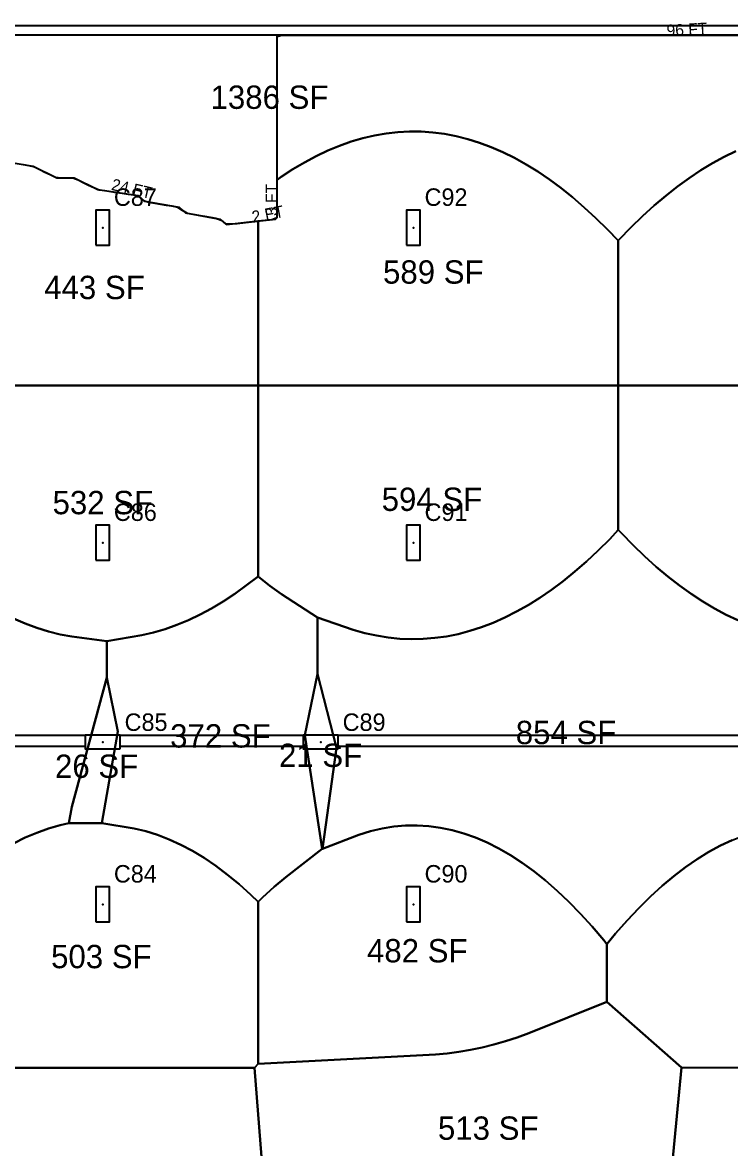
# Model space of a CAD drawing. Header units: metres. Extents: x 3272 to 9634, y 5311 to 56288.
# Drawn here: x 8163 to 8892, y 46944 to 48102 of the extents above; entities that cross this region are included whole.
import ezdxf
from ezdxf.enums import TextEntityAlignment as Align

# ---------------------------------------------------------------- set-up
doc = ezdxf.new("R2010")
doc.units = ezdxf.units.M
for name, color, linetype in [('BOUNDARY', 5, 'Continuous'), ('COL-LABEL', 2, 'Continuous'), ('COLS', 2, 'Continuous'), ('FLOOR_5_AREA_LABELS', 3, 'Continuous'), ('FLOOR_5_BOUNDARY', 5, 'Continuous'), ('FLOOR_5_COLUMNS', 7, 'Continuous'), ('FLOOR_5_FASCADE_COLUMNS', 30, 'Continuous'), ('FLOOR_5_FASCADE_WALLS', 4, 'Continuous'), ('FLOOR_5_LARGE_TRIBUTARY', 6, 'Continuous'), ('FLOOR_5_TRIBUTARY_COL_37', 2, 'Continuous'), ('FLOOR_5_TRIBUTARY_COL_39', 2, 'Continuous'), ('FLOOR_5_TRIBUTARY_COL_42', 2, 'Continuous'), ('FLOOR_5_TRIBUTARY_COL_43', 2, 'Continuous'), ('FLOOR_5_TRIBUTARY_COL_44', 2, 'Continuous'), ('FLOOR_5_TRIBUTARY_COL_46', 2, 'Continuous'), ('FLOOR_5_TRIBUTARY_COL_47', 2, 'Continuous'), ('FLOOR_5_TRIBUTARY_COL_48', 2, 'Continuous'), ('FLOOR_5_TRIBUTARY_COL_50', 2, 'Continuous'), ('FLOOR_5_TRIBUTARY_COL_51', 2, 'Continuous'), ('FLOOR_5_TRIBUTARY_COL_52', 2, 'Continuous'), ('FLOOR_5_TRIBUTARY_COL_96', 2, 'Continuous'), ('FLOOR_5_TRIBUTARY_COL_98', 2, 'Continuous'), ('FLOOR_5_WALL_TRIBUTARY_160', 1, 'Continuous'), ('FLOOR_5_WALL_TRIBUTARY_162', 1, 'Continuous'), ('FLOOR_5_WALL_TRIBUTARY_163', 1, 'Continuous'), ('FLOOR_5_WALL_TRIBUTARY_168', 1, 'Continuous'), ('FLOOR_5_WALL_TRIBUTARY_181', 1, 'Continuous'), ('WALL', 4, 'Continuous')]:
    doc.layers.add(name, color=color, linetype=linetype)

msp = doc.modelspace()

# ---------------------------------------------------------------- linework, layer by layer
at = {"layer": 'BOUNDARY'}
msp.add_lwpolyline([(8138.7, 47960.2), (8174.2, 47954.2), (8198.4, 47942.3), (8216.4, 47942.2), (8240.6, 47930.2), (8282.1, 47924.2), (8288.8, 47918.2), (8324.2, 47912.1), (8330.9, 47906.2), (8366.3, 47900), (8373, 47894.3), (8423.6, 47900), (8425.3, 47901.6), (8425.3, 48089), (9317.7, 48089)], dxfattribs=at)
at = {"layer": 'COLS'}
for points in [[(8238.7, 47873), (8252.7, 47873), (8252.7, 47909), (8238.7, 47909)], [(8558.4, 47873), (8572.4, 47873), (8572.4, 47909), (8558.4, 47909)], [(8238.7, 47548.9), (8252.7, 47548.9), (8252.7, 47584.9), (8238.7, 47584.9)], [(8558.4, 47548.9), (8572.4, 47548.9), (8572.4, 47584.9), (8558.4, 47584.9)], [(8263.7, 47354.9), (8263.7, 47368.9), (8227.7, 47368.9), (8227.7, 47354.9)], [(8488.1, 47354.9), (8488.1, 47368.9), (8452.1, 47368.9), (8452.1, 47354.9)], [(8238.7, 47176.9), (8252.7, 47176.9), (8252.7, 47212.9), (8238.7, 47212.9)], [(8558.4, 47176.9), (8572.4, 47176.9), (8572.4, 47212.9), (8558.4, 47212.9)]]:
    msp.add_lwpolyline(points, close=True, dxfattribs=at)
at = {"layer": 'FLOOR_5_BOUNDARY'}
msp.add_lwpolyline([(8138.7, 47960.2), (8174.2, 47954.2), (8198.4, 47942.3), (8216.4, 47942.2), (8240.6, 47930.2), (8282.1, 47924.2), (8288.8, 47918.2), (8324.2, 47912.1), (8330.9, 47906.2), (8366.3, 47900), (8373, 47894.3), (8423.6, 47900), (8425.3, 47901.6), (8425.3, 47901.6), (8425.3, 48089), (9317.7, 48089)], dxfattribs=at)
at = {"layer": 'FLOOR_5_COLUMNS'}
for p in [(8245.7, 47891), (8565.4, 47891), (8245.7, 47566.9), (8565.4, 47566.9), (8245.7, 47361.9), (8470.1, 47361.9), (8245.7, 47194.9), (8565.4, 47194.9)]:
    msp.add_point(p, dxfattribs=at)
at = {"layer": 'FLOOR_5_FASCADE_COLUMNS'}
for points in [[(8157.8, 47957), (8163.7, 47956), (8169.6, 47955), (8175.4, 47953.6), (8180.8, 47951), (8186.2, 47948.3), (8191.6, 47945.7), (8197, 47943), (8202.8, 47942.3), (8208.8, 47942.2), (8214.8, 47942.2), (8220.4, 47940.2), (8225.7, 47937.6), (8231.1, 47934.9), (8236.5, 47932.3), (8242, 47930), (8248, 47929.2), (8253.9, 47928.3), (8259.8, 47927.4), (8265.8, 47926.6), (8271.7, 47925.7), (8277.6, 47924.8), (8283.2, 47923.2), (8287.7, 47919.2), (8293.3, 47917.4), (8299.2, 47916.4), (8305.1, 47915.4), (8311, 47914.4), (8316.9, 47913.4), (8322.8, 47912.3), (8327.6, 47909), (8332.5, 47905.9), (8338.4, 47904.9), (8344.4, 47903.8), (8350.3, 47902.8), (8356.2, 47901.8), (8362.1, 47900.8), (8367.6, 47898.9), (8372.2, 47895), (8377.9, 47894.9), (8383.9, 47895.5), (8389.8, 47896.2), (8395.8, 47896.9), (8401.8, 47897.5), (8407.7, 47898.2)], [(8425.3, 47901.6), (8425.3, 47907.6), (8425.3, 47913.6), (8425.3, 47919.6), (8425.3, 47925.6), (8425.3, 47931.6), (8425.3, 47937.6)], [(8407.7, 47898.2), (8413.7, 47898.9), (8419.7, 47899.5), (8425, 47901.4), (8425.3, 47901.6)]]:
    msp.add_lwpolyline(points, dxfattribs=at)
at = {"layer": 'FLOOR_5_FASCADE_WALLS'}
msp.add_lwpolyline([(8425.3, 47937.6), (8425.3, 47943.6), (8425.3, 47949.6), (8425.3, 47955.6), (8425.3, 47961.6), (8425.3, 47967.6), (8425.3, 47973.6), (8425.3, 47979.6), (8425.3, 47985.6), (8425.3, 47991.6), (8425.3, 47997.6), (8425.3, 48003.6), (8425.3, 48009.6), (8425.3, 48015.6), (8425.3, 48021.6), (8425.3, 48027.6), (8425.3, 48033.6), (8425.3, 48039.6), (8425.3, 48045.6), (8425.3, 48051.6), (8425.3, 48057.6), (8425.3, 48063.6), (8425.3, 48069.6), (8425.3, 48075.6), (8425.3, 48081.6), (8425.3, 48087.6), (8429.9, 48089), (8435.9, 48089), (8441.9, 48089), (8447.9, 48089), (8453.9, 48089), (8459.9, 48089), (8465.9, 48089), (8471.9, 48089), (8477.9, 48089), (8483.9, 48089), (8489.9, 48089), (8495.9, 48089), (8501.9, 48089), (8507.9, 48089), (8513.9, 48089), (8519.9, 48089), (8525.9, 48089), (8531.9, 48089), (8537.9, 48089), (8543.9, 48089), (8549.9, 48089), (8555.9, 48089), (8561.9, 48089), (8567.9, 48089), (8573.9, 48089), (8579.9, 48089), (8585.9, 48089), (8591.9, 48089), (8597.9, 48089), (8603.9, 48089), (8609.9, 48089), (8615.9, 48089), (8621.9, 48089), (8627.9, 48089), (8633.9, 48089), (8639.9, 48089), (8645.9, 48089), (8651.9, 48089), (8657.9, 48089), (8663.9, 48089), (8669.9, 48089), (8675.9, 48089), (8681.9, 48089), (8687.9, 48089), (8693.9, 48089), (8699.9, 48089), (8705.9, 48089), (8711.9, 48089), (8717.9, 48089), (8723.9, 48089), (8729.9, 48089), (8735.9, 48089), (8741.9, 48089), (8747.9, 48089), (8753.9, 48089), (8759.9, 48089), (8765.9, 48089), (8771.9, 48089), (8777.9, 48089), (8783.9, 48089), (8789.9, 48089), (8795.9, 48089), (8801.9, 48089), (8807.9, 48089), (8813.9, 48089), (8819.9, 48089), (8825.9, 48089), (8831.9, 48089), (8837.9, 48089), (8843.9, 48089), (8849.9, 48089), (8855.9, 48089), (8861.9, 48089), (8867.9, 48089), (8873.9, 48089), (8879.9, 48089), (8885.9, 48089), (8891.9, 48089)], dxfattribs=at)
at = {"layer": 'FLOOR_5_LARGE_TRIBUTARY'}
for points in [[(8897.3, 47969.7), (8885.3, 47963.9), (8873.3, 47957.4), (8861.3, 47950.1), (8849.3, 47942.1), (8837.3, 47933.4), (8825.3, 47924), (8813.3, 47913.8), (8801.3, 47902.9), (8789.3, 47891.3), (8777.3, 47878.9), (8776.3, 47877.8), (8765.3, 47889.2), (8753.3, 47901), (8741.3, 47912), (8729.3, 47922.3), (8717.3, 47931.9), (8705.3, 47940.7), (8693.3, 47948.8), (8681.3, 47956.2), (8669.3, 47962.9), (8657.3, 47968.8), (8645.3, 47974), (8633.3, 47978.5), (8621.3, 47982.2), (8609.3, 47985.2), (8597.3, 47987.5), (8585.3, 47989.1), (8573.3, 47989.9), (8561.3, 47990), (8549.3, 47989.4), (8537.3, 47988.1), (8525.3, 47986), (8513.3, 47983.2), (8501.3, 47979.7), (8489.3, 47975.4), (8477.3, 47970.5), (8465.3, 47964.8), (8453.3, 47958.3), (8441.3, 47951.2), (8429.3, 47943.3), (8425.3, 47940.4), (8425.3, 48089), (8429.3, 48089), (8441.3, 48089), (8453.3, 48089), (8465.3, 48089), (8477.3, 48089), (8477.3, 48089), (8489.3, 48089), (8501.3, 48089), (8513.3, 48089), (8525.3, 48089), (8537.3, 48089), (8549.3, 48089), (8561.3, 48089), (8573.3, 48089), (8585.3, 48089), (8597.3, 48089), (8609.3, 48089), (8621.3, 48089), (8633.3, 48089), (8645.3, 48089), (8657.3, 48089), (8669.3, 48089), (8681.3, 48089), (8693.3, 48089), (8705.3, 48089), (8717.3, 48089), (8729.3, 48089), (8741.3, 48089), (8753.3, 48089), (8765.3, 48089), (8777.3, 48089), (8789.3, 48089), (8801.3, 48089), (8813.3, 48089), (8825.3, 48089), (8837.3, 48089), (8849.3, 48089), (8861.3, 48089), (8873.3, 48089), (8885.3, 48089), (8897.3, 48089)], [(9147.6, 47728.9), (8776.3, 47728.9), (8776.3, 47728.9), (8776.3, 47877.8), (8776.3, 47877.8), (8777.3, 47878.9), (8789.3, 47891.3), (8801.3, 47902.9), (8813.3, 47913.8), (8825.3, 47924), (8837.3, 47933.4), (8849.3, 47942.1), (8861.3, 47950.1), (8873.3, 47957.4), (8885.3, 47963.9), (8897.3, 47969.7)], [(8086.1, 47728.9), (8405.6, 47728.9), (8405.6, 47728.9), (8405.6, 47532.3), (8393.8, 47523.2), (8381.8, 47514.5), (8369.8, 47506.7), (8357.8, 47499.5), (8345.8, 47493.1), (8333.8, 47487.4), (8321.8, 47482.4), (8309.8, 47478.2), (8297.8, 47474.6), (8285.8, 47471.8), (8249.8, 47465.7), (8213.9, 47470.4), (8201.9, 47472.7), (8189.9, 47475.7), (8177.9, 47479.4), (8165.9, 47483.9), (8153.9, 47489.1)], [(8893.3, 47261.1), (8881.3, 47255.4), (8869.3, 47248.9), (8857.3, 47241.5), (8845.3, 47233.2), (8833.3, 47224.1), (8821.3, 47214), (8809.3, 47203.1), (8797.3, 47191.2), (8785.3, 47178.5), (8773.3, 47164.9), (8764.4, 47154.2), (8761.3, 47158.1), (8749.3, 47172.1), (8737.3, 47185.3), (8725.3, 47197.5), (8713.3, 47208.9), (8701.3, 47219.4), (8689.3, 47229), (8677.3, 47237.7), (8665.3, 47245.5), (8653.3, 47252.4), (8641.3, 47258.5), (8629.3, 47263.7), (8617.3, 47267.9), (8605.3, 47271.3), (8593.3, 47273.8), (8581.3, 47275.4), (8569.3, 47276.2), (8557.3, 47276), (8545.3, 47275), (8533.3, 47273), (8521.3, 47270.2), (8509.3, 47266.5), (8471.9, 47252.2), (8486.2, 47355.9), (8466.6, 47432.1), (8466.6, 47490.2), (8503.4, 47477.5), (8515.4, 47474.1), (8527.4, 47471.5), (8539.4, 47469.5), (8551.4, 47468.3), (8563.4, 47467.8), (8563.4, 47467.8), (8575.4, 47468), (8587.4, 47469), (8599.4, 47470.7), (8611.4, 47473.1), (8623.4, 47476.3), (8635.4, 47480.1), (8647.4, 47484.7), (8659.4, 47490.1), (8671.4, 47496.1), (8683.4, 47502.9), (8695.4, 47510.4), (8707.4, 47518.7), (8719.4, 47527.6), (8731.4, 47537.3), (8743.4, 47547.7), (8755.4, 47558.9), (8767.4, 47570.8), (8776.3, 47580.1), (8779.4, 47576.8), (8791.4, 47564.5), (8803.4, 47553), (8815.4, 47542.3), (8827.4, 47532.2), (8839.4, 47522.9), (8851.4, 47514.3), (8863.4, 47506.5), (8875.4, 47499.3), (8887.4, 47492.9), (8899.4, 47487.2)], [(8153.9, 47489.1), (8165.9, 47483.9), (8177.9, 47479.4), (8189.9, 47475.7), (8201.9, 47472.7), (8213.9, 47470.4), (8249.8, 47465.7), (8249.8, 47428.3), (8213.9, 47295.4), (8210.7, 47278.4), (8201.9, 47276.5), (8189.9, 47273), (8177.9, 47268.7), (8165.9, 47263.7), (8153.9, 47257.7)], [(8153.9, 47257.7), (8165.9, 47263.7), (8177.9, 47268.7), (8189.9, 47273), (8201.9, 47276.5), (8210.7, 47278.4), (8244.8, 47278.4), (8278.1, 47273), (8290.1, 47270.2), (8302.1, 47266.4), (8314.1, 47261.8), (8326.1, 47256.3), (8338.1, 47250), (8350.1, 47242.7), (8362.1, 47234.5), (8374.1, 47225.5), (8386.1, 47215.6), (8398.1, 47204.8), (8405.6, 47197.5), (8405.6, 47030.8), (8401.9, 47026.8), (8086.1, 47026.8)], [(8409, 46935.3), (8401.9, 47026.8), (8405.6, 47030.8), (8588.1, 47040.6), (8600.1, 47041.7), (8612.1, 47043.3), (8624.1, 47045.3), (8636.1, 47047.8), (8648.1, 47050.8), (8660.1, 47054.2), (8672.1, 47058.1), (8684.1, 47062.5), (8764.4, 47094.8), (8841.2, 47027.1), (8829.2, 46901.9)], [(8086.1, 47026.8), (8401.9, 47026.8), (8409, 46935.3)], [(8829.2, 46901.9), (8841.2, 47027.1), (9071.6, 47026.6), (9071.6, 46789.8)]]:
    msp.add_lwpolyline(points, dxfattribs=at)
for points in [[(8453.3, 47958.3), (8465.3, 47964.8), (8477.3, 47970.5), (8489.3, 47975.4), (8501.3, 47979.7), (8513.3, 47983.2), (8525.3, 47986), (8537.3, 47988.1), (8549.3, 47989.4), (8561.3, 47990), (8573.3, 47989.9), (8585.3, 47989.1), (8597.3, 47987.5), (8609.3, 47985.2), (8621.3, 47982.2), (8633.3, 47978.5), (8645.3, 47974), (8657.3, 47968.8), (8669.3, 47962.9), (8681.3, 47956.2), (8693.3, 47948.8), (8705.3, 47940.7), (8717.3, 47931.9), (8729.3, 47922.3), (8741.3, 47912), (8753.3, 47901), (8765.3, 47889.2), (8776.3, 47877.8), (8776.3, 47728.9), (8405.6, 47728.9), (8405.6, 47728.9), (8405.6, 47898), (8423.6, 47900), (8425.3, 47901.6), (8425.3, 47940.4), (8429.3, 47943.3), (8441.3, 47951.2), (8453.3, 47958.3)], [(8405.6, 47728.9), (8086.1, 47728.9), (8086.1, 47728.9), (8086.1, 47925.6), (8093.3, 47931.4), (8105.3, 47940.3), (8117.3, 47948.4), (8129.3, 47955.8), (8138.6, 47961.1), (8138.7, 47960.2), (8174.2, 47954.2), (8198.4, 47942.3), (8216.4, 47942.2), (8240.6, 47930.2), (8282.1, 47924.2), (8288.8, 47918.2), (8324.2, 47912.1), (8330.9, 47906.2), (8366.3, 47900), (8373, 47894.3), (8405.6, 47898), (8405.6, 47728.9)], [(8405.6, 47532.3), (8405.6, 47728.9), (8776.3, 47728.9), (8776.3, 47728.9), (8776.3, 47580.1), (8767.4, 47570.8), (8755.4, 47558.9), (8743.4, 47547.7), (8731.4, 47537.3), (8719.4, 47527.6), (8707.4, 47518.7), (8695.4, 47510.4), (8683.4, 47502.9), (8671.4, 47496.1), (8659.4, 47490.1), (8647.4, 47484.7), (8635.4, 47480.1), (8623.4, 47476.3), (8611.4, 47473.1), (8599.4, 47470.7), (8587.4, 47469), (8575.4, 47468), (8563.4, 47467.8), (8551.4, 47468.3), (8539.4, 47469.5), (8527.4, 47471.5), (8515.4, 47474.1), (8503.4, 47477.5), (8466.6, 47490.2), (8429.8, 47514.2), (8417.8, 47522.8), (8405.8, 47532.1), (8405.6, 47532.3)], [(8776.3, 47580.1), (8776.3, 47728.9), (9147.6, 47728.9), (9165.1, 47711.7), (9195.6, 47557.9), (9147, 47446.1), (8951.4, 47467), (8908.3, 47483.5), (8899.4, 47487.2), (8887.4, 47492.9), (8875.4, 47499.3), (8863.4, 47506.5), (8851.4, 47514.3), (8839.4, 47522.9), (8827.4, 47532.2), (8815.4, 47542.3), (8803.4, 47553), (8791.4, 47564.5), (8779.4, 47576.8), (8776.3, 47580.1)], [(8350.1, 47242.7), (8338.1, 47250), (8326.1, 47256.3), (8314.1, 47261.8), (8302.1, 47266.4), (8290.1, 47270.2), (8278.1, 47273), (8244.8, 47278.4), (8261.2, 47372.9), (8249.8, 47428.3), (8249.8, 47465.7), (8285.8, 47471.8), (8297.8, 47474.6), (8309.8, 47478.2), (8321.8, 47482.4), (8333.8, 47487.4), (8345.8, 47493.1), (8357.8, 47499.5), (8369.8, 47506.7), (8381.8, 47514.5), (8393.8, 47523.2), (8405.6, 47532.3), (8405.8, 47532.1), (8417.8, 47522.8), (8429.8, 47514.2), (8466.6, 47490.2), (8466.6, 47432.1), (8453.7, 47368.9), (8471.5, 47252), (8434.1, 47223.1), (8422.1, 47213), (8410.1, 47201.9), (8405.6, 47197.5), (8398.1, 47204.8), (8386.1, 47215.6), (8374.1, 47225.5), (8362.1, 47234.5), (8350.1, 47242.7)], [(8410.1, 47201.9), (8422.1, 47213), (8434.1, 47223.1), (8471.5, 47252), (8471.9, 47252.2), (8509.3, 47266.5), (8521.3, 47270.2), (8533.3, 47273), (8545.3, 47275), (8557.3, 47276), (8569.3, 47276.2), (8581.3, 47275.4), (8593.3, 47273.8), (8605.3, 47271.3), (8617.3, 47267.9), (8629.3, 47263.7), (8641.3, 47258.5), (8653.3, 47252.4), (8665.3, 47245.5), (8677.3, 47237.7), (8689.3, 47229), (8701.3, 47219.4), (8713.3, 47208.9), (8725.3, 47197.5), (8737.3, 47185.3), (8749.3, 47172.1), (8761.3, 47158.1), (8764.4, 47154.2), (8764.4, 47094.8), (8684.1, 47062.5), (8672.1, 47058.1), (8660.1, 47054.2), (8648.1, 47050.8), (8636.1, 47047.8), (8624.1, 47045.3), (8612.1, 47043.3), (8600.1, 47041.7), (8588.1, 47040.6), (8405.6, 47030.8), (8405.6, 47197.5), (8410.1, 47201.9)], [(8773.3, 47164.9), (8785.3, 47178.5), (8797.3, 47191.2), (8809.3, 47203.1), (8821.3, 47214), (8833.3, 47224.1), (8845.3, 47233.2), (8857.3, 47241.5), (8869.3, 47248.9), (8881.3, 47255.4), (8893.3, 47261.1), (8905.3, 47265.8), (8945.1, 47278.6), (9149.4, 47276.4), (9071.7, 47026.6), (9071.6, 47026.6), (8841.2, 47027.1), (8764.4, 47094.8), (8764.4, 47154.2), (8773.3, 47164.9)]]:
    msp.add_lwpolyline(points, close=True, dxfattribs=at)
at = {"layer": 'FLOOR_5_TRIBUTARY_COL_37'}
msp.add_lwpolyline([(8829.2, 46901.9), (8841.2, 47027.1), (9071.6, 47026.6), (9071.6, 46789.8)], dxfattribs=at)
at = {"layer": 'FLOOR_5_TRIBUTARY_COL_39'}
msp.add_lwpolyline([(8086.1, 47026.8), (8401.9, 47026.8), (8409, 46935.3)], dxfattribs=at)
at = {"layer": 'FLOOR_5_TRIBUTARY_COL_42'}
msp.add_lwpolyline([(8153.9, 47257.7), (8165.9, 47263.7), (8177.9, 47268.7), (8189.9, 47273), (8201.9, 47276.5), (8210.7, 47278.4), (8244.8, 47278.4), (8278.1, 47273), (8290.1, 47270.2), (8302.1, 47266.4), (8314.1, 47261.8), (8326.1, 47256.3), (8338.1, 47250), (8350.1, 47242.7), (8362.1, 47234.5), (8374.1, 47225.5), (8386.1, 47215.6), (8398.1, 47204.8), (8405.6, 47197.5), (8405.6, 47030.8), (8401.9, 47026.8), (8086.1, 47026.8)], dxfattribs=at)
at = {"layer": 'FLOOR_5_TRIBUTARY_COL_43'}
msp.add_lwpolyline([(8410.1, 47201.9), (8422.1, 47213), (8434.1, 47223.1), (8471.5, 47252), (8471.9, 47252.2), (8509.3, 47266.5), (8521.3, 47270.2), (8533.3, 47273), (8545.3, 47275), (8557.3, 47276), (8569.3, 47276.2), (8581.3, 47275.4), (8593.3, 47273.8), (8605.3, 47271.3), (8617.3, 47267.9), (8629.3, 47263.7), (8641.3, 47258.5), (8653.3, 47252.4), (8665.3, 47245.5), (8677.3, 47237.7), (8689.3, 47229), (8701.3, 47219.4), (8713.3, 47208.9), (8725.3, 47197.5), (8737.3, 47185.3), (8749.3, 47172.1), (8761.3, 47158.1), (8764.4, 47154.2), (8764.4, 47094.8), (8684.1, 47062.5), (8672.1, 47058.1), (8660.1, 47054.2), (8648.1, 47050.8), (8636.1, 47047.8), (8624.1, 47045.3), (8612.1, 47043.3), (8600.1, 47041.7), (8588.1, 47040.6), (8405.6, 47030.8), (8405.6, 47197.5), (8410.1, 47201.9)], close=True, dxfattribs=at)
at = {"layer": 'FLOOR_5_TRIBUTARY_COL_44'}
msp.add_lwpolyline([(8773.3, 47164.9), (8785.3, 47178.5), (8797.3, 47191.2), (8809.3, 47203.1), (8821.3, 47214), (8833.3, 47224.1), (8845.3, 47233.2), (8857.3, 47241.5), (8869.3, 47248.9), (8881.3, 47255.4), (8893.3, 47261.1), (8905.3, 47265.8), (8945.1, 47278.6), (9149.4, 47276.4), (9071.7, 47026.6), (9071.6, 47026.6), (8841.2, 47027.1), (8764.4, 47094.8), (8764.4, 47154.2), (8773.3, 47164.9)], close=True, dxfattribs=at)
at = {"layer": 'FLOOR_5_TRIBUTARY_COL_46'}
msp.add_lwpolyline([(8086.1, 47728.9), (8405.6, 47728.9), (8405.6, 47728.9), (8405.6, 47532.3), (8393.8, 47523.2), (8381.8, 47514.5), (8369.8, 47506.7), (8357.8, 47499.5), (8345.8, 47493.1), (8333.8, 47487.4), (8321.8, 47482.4), (8309.8, 47478.2), (8297.8, 47474.6), (8285.8, 47471.8), (8249.8, 47465.7), (8213.9, 47470.4), (8201.9, 47472.7), (8189.9, 47475.7), (8177.9, 47479.4), (8165.9, 47483.9), (8153.9, 47489.1)], dxfattribs=at)
at = {"layer": 'FLOOR_5_TRIBUTARY_COL_47'}
msp.add_lwpolyline([(8405.6, 47532.3), (8405.6, 47728.9), (8776.3, 47728.9), (8776.3, 47728.9), (8776.3, 47580.1), (8767.4, 47570.8), (8755.4, 47558.9), (8743.4, 47547.7), (8731.4, 47537.3), (8719.4, 47527.6), (8707.4, 47518.7), (8695.4, 47510.4), (8683.4, 47502.9), (8671.4, 47496.1), (8659.4, 47490.1), (8647.4, 47484.7), (8635.4, 47480.1), (8623.4, 47476.3), (8611.4, 47473.1), (8599.4, 47470.7), (8587.4, 47469), (8575.4, 47468), (8563.4, 47467.8), (8551.4, 47468.3), (8539.4, 47469.5), (8527.4, 47471.5), (8515.4, 47474.1), (8503.4, 47477.5), (8466.6, 47490.2), (8429.8, 47514.2), (8417.8, 47522.8), (8405.8, 47532.1), (8405.6, 47532.3)], close=True, dxfattribs=at)
at = {"layer": 'FLOOR_5_TRIBUTARY_COL_48'}
msp.add_lwpolyline([(8776.3, 47580.1), (8776.3, 47728.9), (9147.6, 47728.9), (9165.1, 47711.7), (9195.6, 47557.9), (9147, 47446.1), (8951.4, 47467), (8908.3, 47483.5), (8899.4, 47487.2), (8887.4, 47492.9), (8875.4, 47499.3), (8863.4, 47506.5), (8851.4, 47514.3), (8839.4, 47522.9), (8827.4, 47532.2), (8815.4, 47542.3), (8803.4, 47553), (8791.4, 47564.5), (8779.4, 47576.8), (8776.3, 47580.1)], close=True, dxfattribs=at)
at = {"layer": 'FLOOR_5_TRIBUTARY_COL_50'}
msp.add_lwpolyline([(8405.6, 47728.9), (8086.1, 47728.9), (8086.1, 47728.9), (8086.1, 47925.6), (8093.3, 47931.4), (8105.3, 47940.3), (8117.3, 47948.4), (8129.3, 47955.8), (8138.6, 47961.1), (8138.7, 47960.2), (8174.2, 47954.2), (8198.4, 47942.3), (8216.4, 47942.2), (8240.6, 47930.2), (8282.1, 47924.2), (8288.8, 47918.2), (8324.2, 47912.1), (8330.9, 47906.2), (8366.3, 47900), (8373, 47894.3), (8405.6, 47898), (8405.6, 47728.9)], close=True, dxfattribs=at)
at = {"layer": 'FLOOR_5_TRIBUTARY_COL_51'}
msp.add_lwpolyline([(8453.3, 47958.3), (8465.3, 47964.8), (8477.3, 47970.5), (8489.3, 47975.4), (8501.3, 47979.7), (8513.3, 47983.2), (8525.3, 47986), (8537.3, 47988.1), (8549.3, 47989.4), (8561.3, 47990), (8573.3, 47989.9), (8585.3, 47989.1), (8597.3, 47987.5), (8609.3, 47985.2), (8621.3, 47982.2), (8633.3, 47978.5), (8645.3, 47974), (8657.3, 47968.8), (8669.3, 47962.9), (8681.3, 47956.2), (8693.3, 47948.8), (8705.3, 47940.7), (8717.3, 47931.9), (8729.3, 47922.3), (8741.3, 47912), (8753.3, 47901), (8765.3, 47889.2), (8776.3, 47877.8), (8776.3, 47728.9), (8405.6, 47728.9), (8405.6, 47728.9), (8405.6, 47898), (8423.6, 47900), (8425.3, 47901.6), (8425.3, 47940.4), (8429.3, 47943.3), (8441.3, 47951.2), (8453.3, 47958.3)], close=True, dxfattribs=at)
at = {"layer": 'FLOOR_5_TRIBUTARY_COL_52'}
msp.add_lwpolyline([(9147.6, 47728.9), (8776.3, 47728.9), (8776.3, 47728.9), (8776.3, 47877.8), (8776.3, 47877.8), (8777.3, 47878.9), (8789.3, 47891.3), (8801.3, 47902.9), (8813.3, 47913.8), (8825.3, 47924), (8837.3, 47933.4), (8849.3, 47942.1), (8861.3, 47950.1), (8873.3, 47957.4), (8885.3, 47963.9), (8897.3, 47969.7)], dxfattribs=at)
at = {"layer": 'FLOOR_5_TRIBUTARY_COL_96'}
msp.add_lwpolyline([(8213.9, 47295.4), (8249.8, 47428.3), (8261.2, 47372.9), (8244.8, 47278.4), (8210.7, 47278.4), (8213.9, 47295.4)], close=True, dxfattribs=at)
at = {"layer": 'FLOOR_5_TRIBUTARY_COL_98'}
msp.add_lwpolyline([(8471.5, 47252), (8453.7, 47368.9), (8466.6, 47432.1), (8486.2, 47355.9), (8471.9, 47252.2), (8471.5, 47252)], close=True, dxfattribs=at)
at = {"layer": 'FLOOR_5_WALL_TRIBUTARY_160'}
msp.add_lwpolyline([(8893.3, 47261.1), (8881.3, 47255.4), (8869.3, 47248.9), (8857.3, 47241.5), (8845.3, 47233.2), (8833.3, 47224.1), (8821.3, 47214), (8809.3, 47203.1), (8797.3, 47191.2), (8785.3, 47178.5), (8773.3, 47164.9), (8764.4, 47154.2), (8761.3, 47158.1), (8749.3, 47172.1), (8737.3, 47185.3), (8725.3, 47197.5), (8713.3, 47208.9), (8701.3, 47219.4), (8689.3, 47229), (8677.3, 47237.7), (8665.3, 47245.5), (8653.3, 47252.4), (8641.3, 47258.5), (8629.3, 47263.7), (8617.3, 47267.9), (8605.3, 47271.3), (8593.3, 47273.8), (8581.3, 47275.4), (8569.3, 47276.2), (8557.3, 47276), (8545.3, 47275), (8533.3, 47273), (8521.3, 47270.2), (8509.3, 47266.5), (8471.9, 47252.2), (8486.2, 47355.9), (8466.6, 47432.1), (8466.6, 47490.2), (8503.4, 47477.5), (8515.4, 47474.1), (8527.4, 47471.5), (8539.4, 47469.5), (8551.4, 47468.3), (8563.4, 47467.8), (8563.4, 47467.8), (8575.4, 47468), (8587.4, 47469), (8599.4, 47470.7), (8611.4, 47473.1), (8623.4, 47476.3), (8635.4, 47480.1), (8647.4, 47484.7), (8659.4, 47490.1), (8671.4, 47496.1), (8683.4, 47502.9), (8695.4, 47510.4), (8707.4, 47518.7), (8719.4, 47527.6), (8731.4, 47537.3), (8743.4, 47547.7), (8755.4, 47558.9), (8767.4, 47570.8), (8776.3, 47580.1), (8779.4, 47576.8), (8791.4, 47564.5), (8803.4, 47553), (8815.4, 47542.3), (8827.4, 47532.2), (8839.4, 47522.9), (8851.4, 47514.3), (8863.4, 47506.5), (8875.4, 47499.3), (8887.4, 47492.9), (8899.4, 47487.2)], dxfattribs=at)
at = {"layer": 'FLOOR_5_WALL_TRIBUTARY_162'}
msp.add_lwpolyline([(8153.9, 47489.1), (8165.9, 47483.9), (8177.9, 47479.4), (8189.9, 47475.7), (8201.9, 47472.7), (8213.9, 47470.4), (8249.8, 47465.7), (8249.8, 47428.3), (8213.9, 47295.4), (8210.7, 47278.4), (8201.9, 47276.5), (8189.9, 47273), (8177.9, 47268.7), (8165.9, 47263.7), (8153.9, 47257.7)], dxfattribs=at)
at = {"layer": 'FLOOR_5_WALL_TRIBUTARY_163'}
msp.add_lwpolyline([(8350.1, 47242.7), (8338.1, 47250), (8326.1, 47256.3), (8314.1, 47261.8), (8302.1, 47266.4), (8290.1, 47270.2), (8278.1, 47273), (8244.8, 47278.4), (8261.2, 47372.9), (8249.8, 47428.3), (8249.8, 47465.7), (8285.8, 47471.8), (8297.8, 47474.6), (8309.8, 47478.2), (8321.8, 47482.4), (8333.8, 47487.4), (8345.8, 47493.1), (8357.8, 47499.5), (8369.8, 47506.7), (8381.8, 47514.5), (8393.8, 47523.2), (8405.6, 47532.3), (8405.8, 47532.1), (8417.8, 47522.8), (8429.8, 47514.2), (8466.6, 47490.2), (8466.6, 47432.1), (8453.7, 47368.9), (8471.5, 47252), (8434.1, 47223.1), (8422.1, 47213), (8410.1, 47201.9), (8405.6, 47197.5), (8398.1, 47204.8), (8386.1, 47215.6), (8374.1, 47225.5), (8362.1, 47234.5), (8350.1, 47242.7)], close=True, dxfattribs=at)
at = {"layer": 'FLOOR_5_WALL_TRIBUTARY_168'}
msp.add_lwpolyline([(8409, 46935.3), (8401.9, 47026.8), (8405.6, 47030.8), (8588.1, 47040.6), (8600.1, 47041.7), (8612.1, 47043.3), (8624.1, 47045.3), (8636.1, 47047.8), (8648.1, 47050.8), (8660.1, 47054.2), (8672.1, 47058.1), (8684.1, 47062.5), (8764.4, 47094.8), (8841.2, 47027.1), (8829.2, 46901.9)], dxfattribs=at)
at = {"layer": 'FLOOR_5_WALL_TRIBUTARY_181'}
msp.add_lwpolyline([(8897.3, 47969.7), (8885.3, 47963.9), (8873.3, 47957.4), (8861.3, 47950.1), (8849.3, 47942.1), (8837.3, 47933.4), (8825.3, 47924), (8813.3, 47913.8), (8801.3, 47902.9), (8789.3, 47891.3), (8777.3, 47878.9), (8776.3, 47877.8), (8765.3, 47889.2), (8753.3, 47901), (8741.3, 47912), (8729.3, 47922.3), (8717.3, 47931.9), (8705.3, 47940.7), (8693.3, 47948.8), (8681.3, 47956.2), (8669.3, 47962.9), (8657.3, 47968.8), (8645.3, 47974), (8633.3, 47978.5), (8621.3, 47982.2), (8609.3, 47985.2), (8597.3, 47987.5), (8585.3, 47989.1), (8573.3, 47989.9), (8561.3, 47990), (8549.3, 47989.4), (8537.3, 47988.1), (8525.3, 47986), (8513.3, 47983.2), (8501.3, 47979.7), (8489.3, 47975.4), (8477.3, 47970.5), (8465.3, 47964.8), (8453.3, 47958.3), (8441.3, 47951.2), (8429.3, 47943.3), (8425.3, 47940.4), (8425.3, 48089), (8429.3, 48089), (8441.3, 48089), (8453.3, 48089), (8465.3, 48089), (8477.3, 48089), (8477.3, 48089), (8489.3, 48089), (8501.3, 48089), (8513.3, 48089), (8525.3, 48089), (8537.3, 48089), (8549.3, 48089), (8561.3, 48089), (8573.3, 48089), (8585.3, 48089), (8597.3, 48089), (8609.3, 48089), (8621.3, 48089), (8633.3, 48089), (8645.3, 48089), (8657.3, 48089), (8669.3, 48089), (8681.3, 48089), (8693.3, 48089), (8705.3, 48089), (8717.3, 48089), (8729.3, 48089), (8741.3, 48089), (8753.3, 48089), (8765.3, 48089), (8777.3, 48089), (8789.3, 48089), (8801.3, 48089), (8813.3, 48089), (8825.3, 48089), (8837.3, 48089), (8849.3, 48089), (8861.3, 48089), (8873.3, 48089), (8885.3, 48089), (8897.3, 48089)], dxfattribs=at)
at = {"layer": 'WALL'}
for points in [[(9443.3, 48089), (9335.4, 48089), (7378.1, 48089), (7379.4, 48099), (9606.8, 48099), (9606.8, 48089)], [(7955.5, 47357.3), (7955.5, 47368.9), (8227.7, 47368.9), (8227.7, 47357.3)], [(8452.1, 47357.3), (8445.8, 47357.3), (8263.7, 47357.3), (8263.7, 47368.9), (8452.1, 47368.9)], [(8911.3, 47357.3), (8904.1, 47357.3), (8488.1, 47357.3), (8488.1, 47368.9), (8911.3, 47368.9)]]:
    msp.add_lwpolyline(points, close=True, dxfattribs=at)

# ---------------------------------------------------------------- texts
at = {"layer": 'COL-LABEL'}
for s, p in [('C87', (8257.2, 47913.5)), ('C92', (8576.9, 47913.5)), ('C86', (8257.2, 47589.4)), ('C91', (8576.9, 47589.4)), ('C85', (8268.2, 47373.4)), ('C89', (8492.6, 47373.4)), ('C84', (8257.2, 47217.4)), ('C90', (8576.9, 47217.4))]:
    msp.add_text(s, height=18, dxfattribs=at).set_placement(p)
at = {"layer": 'FLOOR_5_AREA_LABELS'}
for s, p in [('1386 SF', (8417.3, 48025.3)), ('589 SF', (8585.9, 47845.5)), ('443 SF', (8237.2, 47829.6)), ('532 SF', (8245.8, 47608.3)), ('594 SF', (8584.5, 47611.7)), ('372 SF', (8366.8, 47368.3)), ('854 SF', (8722.5, 47371.8)), ('21 SF', (8469.9, 47348.3)), ('26 SF', (8239.4, 47337.1)), ('503 SF', (8244.3, 47141.3)), ('482 SF', (8569.4, 47147.3)), ('513 SF', (8642.4, 46964.8))]:
    msp.add_text(s, height=24, dxfattribs=at).set_placement(p, align=Align.MIDDLE_CENTER)
at = {"layer": 'FLOOR_5_FASCADE_COLUMNS'}
for s, rotation, p in [('24 FT', -12.9991, (8275.6, 47931.2)), ('3 FT', 90, (8419.3, 47919.6)), ('2 FT', 11.0322, (8415.5, 47905.1))]:
    msp.add_text(s, height=12, rotation=rotation, dxfattribs=at).set_placement(p, align=Align.MIDDLE_CENTER)
at = {"layer": 'FLOOR_5_FASCADE_WALLS'}
msp.add_text('96 FT', height=12, rotation=3.1906, dxfattribs=at).set_placement((8846.9, 48095), align=Align.MIDDLE_CENTER)

doc.saveas('drawing.dxf')
